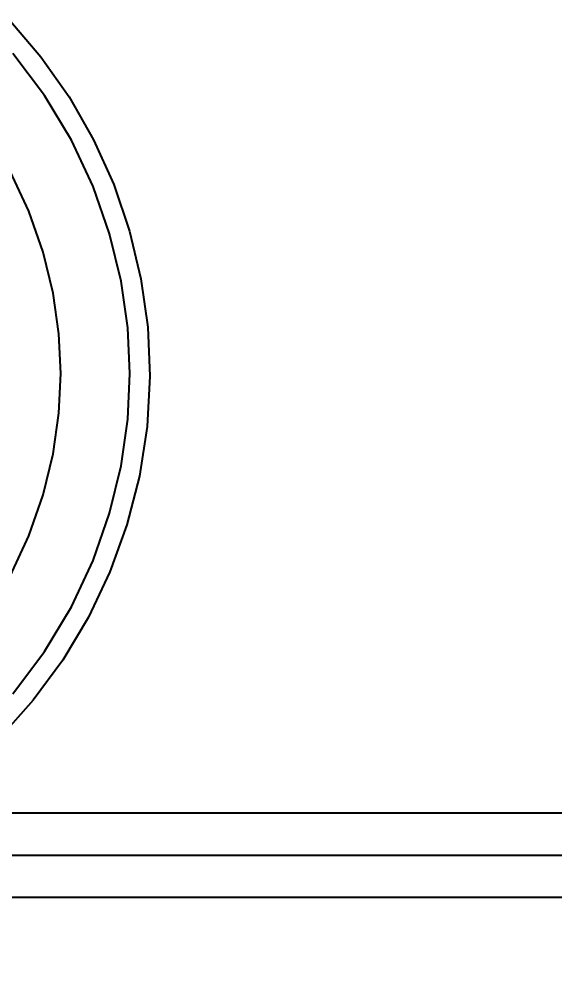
# Model space of a CAD drawing. Header units: millimetres. Extents: x 10366 to 13995, y 24552 to 29685.
# Drawn here: x 11341.4 to 11379.5, y 27949.3 to 28017.2 of the extents above; entities that cross this region are included whole.
import ezdxf

# ---------------------------------------------------------------- set-up
doc = ezdxf.new("R2010")
doc.units = ezdxf.units.MM
doc.header["$LTSCALE"] = 3
doc.layers.add('DomyÅ›lny', color=7, linetype='Continuous')
doc.styles.get("Standard").update_dxf_attribs({"font": 'arial.ttf'})
doc.dimstyles.new('MATEUSZ', dxfattribs={"dimtxt": 35, "dimasz": 16, "dimexe": 0.18, "dimexo": 0.0625, "dimgap": 0.09, "dimtad": 0, "dimdec": 0, "dimdsep": 46, "dimtxsty": 'Standard', "dimblk": 'DOT', "dimcen": 0.09, "dimse1": 1, "dimse2": 1, "dimadec": 0, "dimazin": 0, "dimtfac": 1, "dimtdec": 0, "dimtofl": 0, "dimtmove": 0, "dimatfit": 3, "dimfxl": 1, "dimtolj": 1, "dimtzin": 0, "dimlwd": 9, "dimlwe": 9, "dimarcsym": 0})

# ---------------------------------------------------------------- blocks, each defined once
blk = doc.blocks.new('_Dot')
at = {"color": 0, "linetype": 'ByBlock', "lineweight": -2}
blk.add_line((-0.5, 0), (-1, 0), dxfattribs=at)
at = {"color": 0, "linetype": 'ByBlock', "const_width": 0.5}
blk.add_lwpolyline([(-0.25, 0, 1), (0.25, 0, 1)], format="xyb", close=True, dxfattribs=at)
blk = doc.blocks.new('*D13')
at = {"color": 0, "lineweight": 9, "transparency": 16777216}
for p, q in [((11206.956, 27786.564), (11539.416, 27786.564)), ((11948.956, 27786.564), (11616.496, 27786.564))]:
    blk.add_line(p, q, dxfattribs=at)
at = {"layer": 'Defpoints', "color": 0, "transparency": 16777216}
for p in [(11190.956, 27954.706), (11964.956, 27954.706), (11964.956, 27786.564)]:
    blk.add_point(p, dxfattribs=at)
at = {"color": 0, "lineweight": 9, "transparency": 16777216, "xscale": 16, "yscale": 16, "zscale": 16, "rotation": 180}
blk.add_blockref('_Dot', (11190.956, 27786.564), dxfattribs=at)
at = {"color": 0, "lineweight": 9, "transparency": 16777216, "xscale": 16, "yscale": 16, "zscale": 16}
blk.add_blockref('_Dot', (11964.956, 27786.564), dxfattribs=at)
at = {"color": 0, "transparency": 16777216, "insert": (11577.956, 27786.564), "char_height": 35, "attachment_point": 5}
blk.add_mtext('\\A1;774', dxfattribs=at)

msp = doc.modelspace()

# ---------------------------------------------------------------- linework, layer by layer
at = {"layer": 'DomyÅ›lny'}
for p, q in [((11218.956, 27960.706), (11961.956, 27960.706)), ((11193.956, 27957.706), (11961.956, 27957.706)), ((11193.956, 27954.706), (11961.956, 27954.706))]:
    msp.add_line(p, q, dxfattribs=at)
for points in [[(11340.693, 28017.155, 0), (11342.974, 28014.475, 0), (11344.977, 28011.622, 0), (11346.713, 28008.578, 0), (11348.152, 28005.389, 0), (11349.28, 28002.084, 0), (11350.088, 27998.689, 0), (11350.568, 27995.238, 0), (11350.716, 27991.76, 0), (11350.521, 27988.189, 0), (11349.978, 27984.654, 0), (11349.093, 27981.195, 0), (11347.878, 27977.842, 0), (11346.348, 27974.627, 0), (11344.52, 27971.578, 0), (11342.414, 27968.722, 0), (11340.041, 27966.067, 0)], [(11340.974, 27969.186, 0), (11343.23, 27972.187, 0), (11345.138, 27975.362, 0), (11346.682, 27978.656, 0), (11347.857, 27982.013, 0), (11348.672, 27985.379, 0), (11349.143, 27988.706, 0), (11349.293, 27991.951, 0), (11349.143, 27995.196, 0), (11348.672, 27998.523, 0), (11347.857, 28001.889, 0), (11346.682, 28005.246, 0), (11345.138, 28008.54, 0), (11343.23, 28011.715, 0), (11340.974, 28014.716, 0)], [(11340.774, 27977.553, 0), (11342.114, 27980.412, 0), (11343.135, 27983.325, 0), (11343.842, 27986.247, 0), (11344.25, 27989.134, 0), (11344.381, 27991.951, 0), (11344.25, 27994.768, 0), (11343.842, 27997.655, 0), (11343.135, 28000.577, 0), (11342.114, 28003.49, 0), (11340.774, 28006.349, 0)]]:
    msp.add_polyline3d(points, dxfattribs=at)

# ---------------------------------------------------------------- dimensions: what is measured, and where the dimension line sits
dim = msp.add_linear_dim(base=(11964.956, 27786.564), p1=(11190.956, 27954.706), p2=(11964.956, 27954.706), dimstyle='MATEUSZ')
dim.commit()
dim.dimension.update_dxf_attribs({"geometry": '*D13', "text_midpoint": (11577.956, 27786.564)})

doc.saveas('drawing.dxf')
